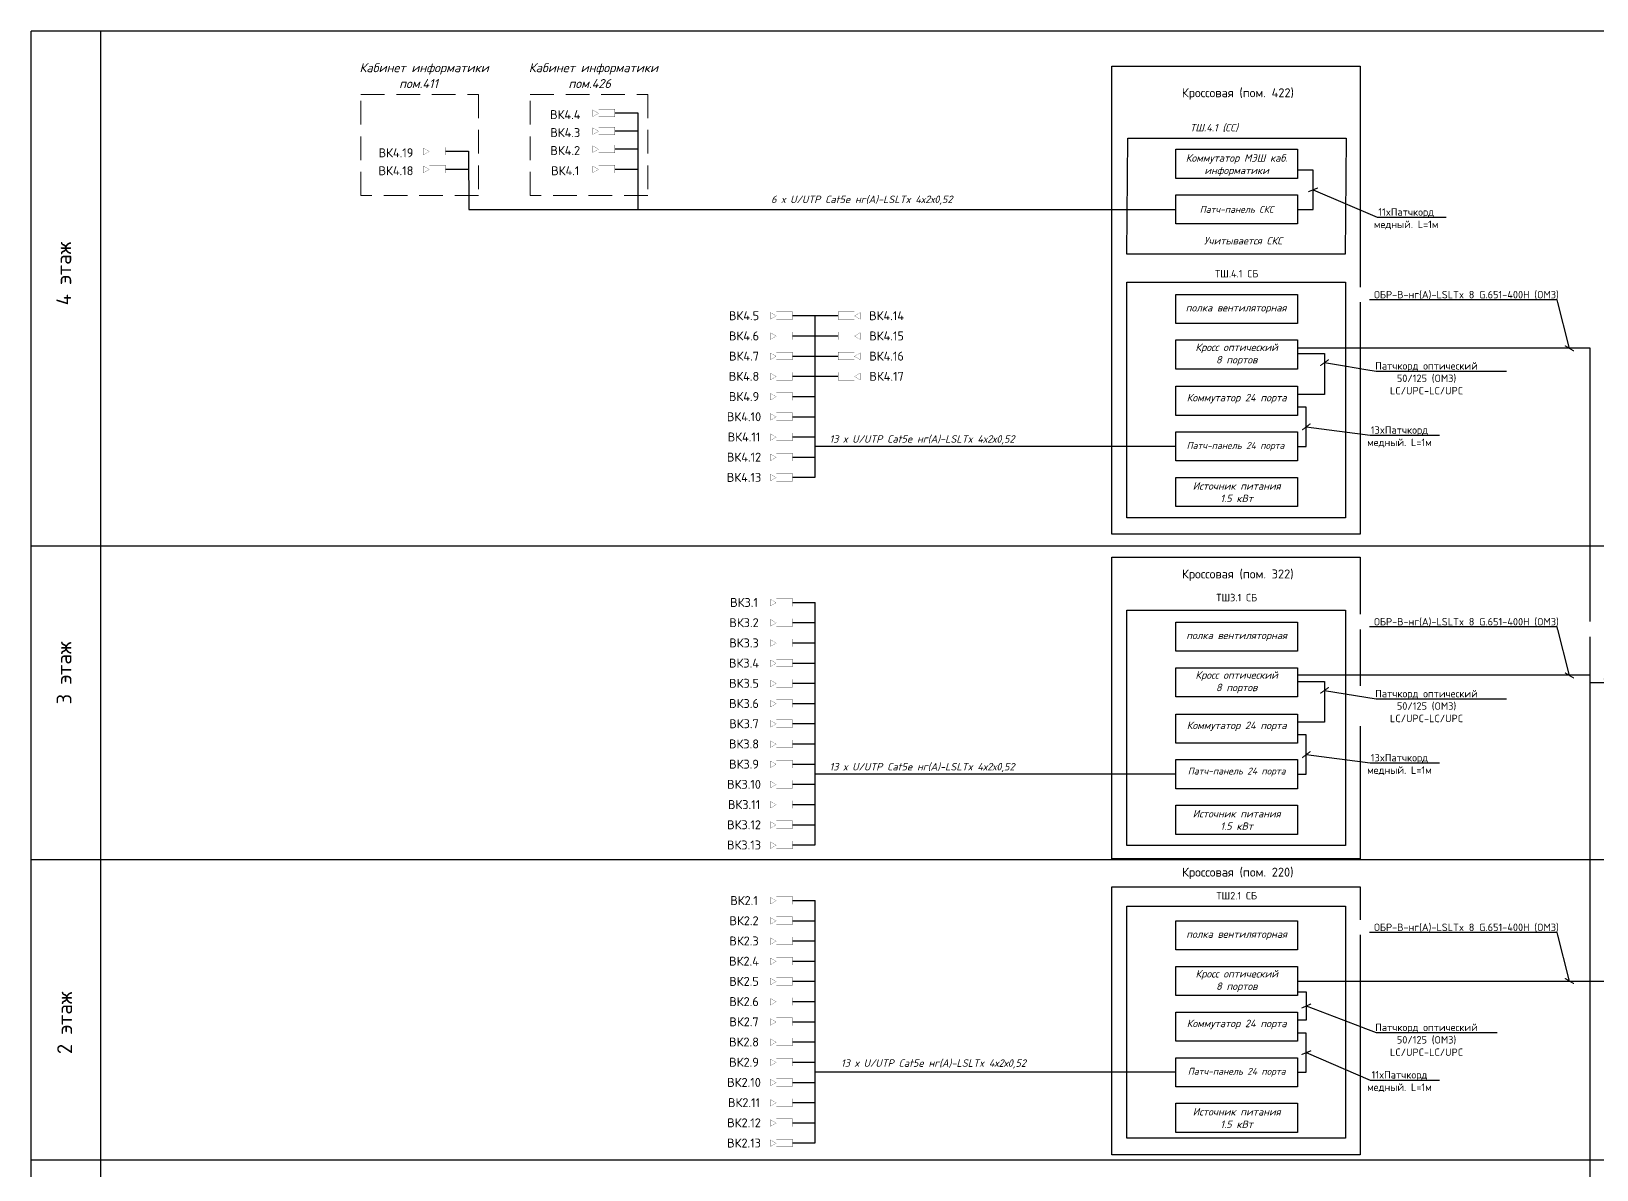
# Model space of a CAD drawing. Header units: millimetres. Extents: x -25459 to 1045457, y -66278 to 462905.
# Drawn here: x 50204 to 92212, y 6257 to 36796 of the extents above; entities that cross this region are included whole.
import ezdxf
from ezdxf import colors
from ezdxf.entities.mleader import LeaderData, LeaderLine
from ezdxf.enums import TextEntityAlignment as Align
from ezdxf.math import Vec2, Vec3

# ---------------------------------------------------------------- set-up
doc = ezdxf.new("R2010")
doc.units = ezdxf.units.MM
doc.linetypes.add('HIDDEN', pattern=[9.525, 6.35, -3.175])
doc.layers.add('ВС_Стр_Сх', color=7, linetype='Continuous')
for name, color, linetype, lineweight in [('ВС_Текст', 7, 'Continuous', 13), ('СКС', 94, 'Continuous', 30), ('шкаф СКС', 94, 'Continuous', 50), ('Шлейф СОТ', 94, 'Continuous', 30)]:
    doc.layers.add(name, color=color, linetype=linetype, lineweight=lineweight)
doc.styles.add('DEN', font='isocpeur.ttf', dxfattribs={"height": 300})
doc.styles.add('ISOCPEUR', font='isocpeui.ttf', dxfattribs={"height": 250})
doc.styles.add('KOSTY_STYLE', font='isocpeur.ttf')

# ---------------------------------------------------------------- blocks, each defined once
blk = doc.blocks.new('_ARCHTICK')
at = {"color": 0, "linetype": 'ByBlock', "const_width": 0.15}
blk.add_lwpolyline([(-0.5, -0.5), (0.5, 0.5)], dxfattribs=at)

msp = doc.modelspace()

# ---------------------------------------------------------------- linework, layer by layer
at = {"linetype": 'HIDDEN', "lineweight": 0, "ltscale": 100}
for points in [[(59050.109, 35102.667), (62202.654, 35102.667), (62202.654, 32390.667), (59050.109, 32390.667)], [(63593.371, 35102.667), (66745.916, 35102.667), (66745.916, 32390.667), (63593.371, 32390.667)]]:
    msp.add_lwpolyline(points, close=True, dxfattribs=at)
at = {"color": 5, "lineweight": 30}
for points in [[(66476.241, 34604.863), (66476.241, 32017.787)], [(61932.978, 33580.738), (61944.598, 32017.787), (80918.543, 32017.787)], [(80918.543, 25659.986), (71242.504, 25659.986)], [(80918.543, 16867.125), (71242.504, 16867.125)], [(80918.543, 8870.85), (71242.504, 8870.85)]]:
    msp.add_lwpolyline(points, dxfattribs=at)
at = {"color": 3}
for points in [[(79625.394, 33933.783), (85486.152, 33933.783), (85459.074, 30821.054), (79598.316, 30821.054)], [(79598.316, 30063.481), (85472.613, 30063.481), (85472.613, 23746.594), (79598.316, 23746.594)], [(79598.316, 21270.62), (85472.613, 21270.62), (85472.613, 14953.733), (79598.316, 14953.733)], [(79598.316, 13323.82), (85472.613, 13323.82), (85472.613, 7099.853), (79598.316, 7099.853)]]:
    msp.add_lwpolyline(points, close=True, dxfattribs=at)
for points in [[(80918.543, 33631.915), (84181.549, 33631.915), (84181.549, 32850.816), (80918.543, 32850.816)], [(80918.543, 32408.336), (84181.549, 32408.336), (84181.549, 31627.237), (80918.543, 31627.237)], [(80918.543, 29739.755), (84181.549, 29739.755), (84181.549, 28958.656), (80918.543, 28958.656)], [(80918.543, 28516.176), (84181.549, 28516.176), (84181.549, 27735.077), (80918.543, 27735.077)], [(80918.543, 27274.114), (84181.549, 27274.114), (84181.549, 26493.015), (80918.543, 26493.015)], [(80918.543, 26050.535), (84181.549, 26050.535), (84181.549, 25269.436), (80918.543, 25269.436)], [(80918.543, 24826.957), (84181.549, 24826.957), (84181.549, 24045.858), (80918.543, 24045.858)], [(80918.543, 20946.894), (84181.549, 20946.894), (84181.549, 20165.795), (80918.543, 20165.795)], [(80918.543, 19723.315), (84181.549, 19723.315), (84181.549, 18942.216), (80918.543, 18942.216)], [(80918.543, 18481.253), (84181.549, 18481.253), (84181.549, 17700.154), (80918.543, 17700.154)], [(80918.543, 17257.674), (84181.549, 17257.674), (84181.549, 16476.575), (80918.543, 16476.575)], [(80918.543, 16034.096), (84181.549, 16034.096), (84181.549, 15252.997), (80918.543, 15252.997)], [(80918.543, 12932.135), (84181.549, 12932.135), (84181.549, 12151.036), (80918.543, 12151.036)], [(80918.543, 11708.556), (84181.549, 11708.556), (84181.549, 10927.457), (80918.543, 10927.457)], [(80918.543, 10484.978), (84181.549, 10484.978), (84181.549, 9703.879), (80918.543, 9703.879)], [(80918.543, 9261.399), (84181.549, 9261.399), (84181.549, 8480.3), (80918.543, 8480.3)], [(80918.543, 8037.821), (84181.549, 8037.821), (84181.549, 7256.722), (80918.543, 7256.722)]]:
    msp.add_lwpolyline(points, close=True)
for points in [[(84181.549, 32017.787), (84600.578, 32017.787), (84600.578, 33069.212), (84181.549, 33069.212)], [(84181.549, 25659.986), (84419.26, 25659.986), (84419.26, 26711.41), (84181.549, 26711.41)], [(84181.549, 16867.125), (84419.26, 16867.125), (84419.26, 17918.55), (84181.549, 17918.55)], [(84181.549, 8870.85), (84419.26, 8870.85), (84419.26, 9922.275), (84181.549, 9922.275)]]:
    msp.add_lwpolyline(points)
at = {"color": 4, "lineweight": 25}
for points in [[(84181.549, 28308.848), (92027.889, 28308.966)], [(92027.7, 28308.966), (92028.176, -3192.011)], [(84181.549, 19533.102), (92027.889, 19533.221)], [(99973.262, 19314.28), (92027.862, 19314.284)], [(84181.549, 11318.007), (99961.141, 11318.007)]]:
    msp.add_lwpolyline(points, dxfattribs=at)
at = {"color": 92}
for points in [[(84181.549, 28148.312), (84908.087, 28148.312), (84908.087, 27055.718), (84181.549, 27055.718)], [(84181.549, 19355.451), (84908.087, 19355.451), (84908.087, 18262.857), (84181.549, 18262.857)], [(84181.549, 11029.566), (84419.26, 11029.566), (84419.26, 10266.582), (84181.549, 10266.582)]]:
    msp.add_lwpolyline(points, dxfattribs=at)
at = {"color": 251, "true_color": 0x636466}
for points in [[(79203.405, 22689.827), (85867.523, 22689.827), (85867.523, 14598), (79203.405, 14598)], [(79203.405, 13843.797), (85867.523, 13843.797), (85867.523, 6652.792), (79203.405, 6652.792)]]:
    msp.add_lwpolyline(points, close=True, dxfattribs=at)
at = {"layer": 'ВС_Стр_Сх', "color": 0, "ltscale": 500}
for points in [[(114727.297, -20610.315), (50203.949, -20610.291), (50203.949, 36796.145)], [(114727.649, 36795.715), (50203.949, 36796.145)], [(52072.913, -20610.292), (52073.295, 36796.132)], [(114727.649, 22987.713), (50203.949, 22988.143)], [(114727.559, 14572.985), (50211.715, 14573.563)], [(114727.484, 6507.786), (50203.949, 6508.347)]]:
    msp.add_lwpolyline(points, dxfattribs=at)
at = {"layer": 'шкаф СКС', "color": 94, "const_width": 5.383}
for points in [[(65426.762, 34597.238), (65271.724, 34508.282), (65271.724, 34688.736), (65426.762, 34597.238)], [(65863.917, 34709.068), (65429.303, 34709.068), (65429.303, 34500.657), (65863.917, 34500.657), (65863.917, 34709.068)], [(65426.762, 34115.257), (65271.724, 34026.301), (65271.724, 34206.754), (65426.762, 34115.257)], [(65863.917, 34227.087), (65429.303, 34227.087), (65429.303, 34018.676), (65863.917, 34018.676), (65863.917, 34227.087)], [(60883.5, 33573.113), (60728.462, 33484.157), (60728.462, 33664.61), (60883.5, 33573.113)], [(61320.655, 33684.943), (60886.041, 33684.943), (60886.041, 33476.532), (61320.655, 33476.532), (61320.655, 33684.943)], [(65426.762, 33633.275), (65271.724, 33544.319), (65271.724, 33724.773), (65426.762, 33633.275)], [(65863.917, 33745.106), (65429.303, 33745.106), (65429.303, 33536.694), (65863.917, 33536.694), (65863.917, 33745.106)], [(60883.5, 33091.131), (60728.462, 33002.175), (60728.462, 33182.629), (60883.5, 33091.131)], [(61320.655, 33202.962), (60886.041, 33202.962), (60886.041, 32994.551), (61320.655, 32994.551), (61320.655, 33202.962)], [(65426.762, 33091.131), (65271.724, 33002.175), (65271.724, 33182.629), (65426.762, 33091.131)], [(65863.917, 33202.962), (65429.303, 33202.962), (65429.303, 32994.551), (65863.917, 32994.551), (65863.917, 33202.962)]]:
    msp.add_lwpolyline(points, dxfattribs=at)
at = {"layer": 'шкаф СКС', "color": 5, "lineweight": 30}
for points in [[(65863.917, 34604.863), (66476.241, 34604.863)], [(65863.917, 34122.881), (66476.241, 34122.881)], [(65863.917, 33640.9), (66476.241, 33640.9)], [(61320.655, 33580.738), (61932.978, 33580.738)], [(61320.655, 33098.756), (61932.978, 33098.756)], [(65863.917, 33098.756), (66476.241, 33098.756)], [(70630.18, 29168.732), (71854.827, 29168.732)], [(70630.18, 28626.588), (71854.827, 28626.588)], [(70630.18, 28084.444), (71242.504, 28084.444)], [(70630.18, 28084.444), (71854.827, 28084.444)], [(70630.18, 27542.3), (71242.504, 27542.3)], [(70630.18, 27542.3), (71854.827, 27542.3)], [(70630.18, 27000.156), (71242.504, 27000.156)], [(70630.18, 26458.012), (71242.504, 26458.012)], [(70630.18, 25915.868), (71242.504, 25915.868)], [(70630.18, 25373.724), (71242.504, 25373.724)], [(70630.18, 24831.58), (71242.504, 24831.58)], [(70630.18, 21475.348), (71242.504, 21475.348)], [(70630.18, 20933.204), (71242.504, 20933.204)], [(70630.18, 20391.061), (71242.504, 20391.061)], [(70630.18, 19848.917), (71242.504, 19848.917)], [(70630.18, 19306.773), (71242.504, 19306.773)], [(70630.18, 18764.629), (71242.504, 18764.629)], [(70630.18, 18222.485), (71242.504, 18222.485)], [(70630.18, 17680.341), (71242.504, 17680.341)], [(70630.18, 17138.197), (71242.504, 17138.197)], [(70630.18, 16596.053), (71242.504, 16596.053)], [(70630.18, 16053.909), (71242.504, 16053.909)], [(70630.18, 15511.765), (71242.504, 15511.765)], [(70630.18, 14969.621), (71242.504, 14969.621)], [(70630.18, 13479.073), (71242.504, 13479.073)], [(70630.18, 12936.929), (71242.504, 12936.929)], [(70630.18, 12394.785), (71242.504, 12394.785)], [(70630.18, 11852.641), (71242.504, 11852.641)], [(70630.18, 11310.498), (71242.504, 11310.498)], [(70630.18, 10768.354), (71242.504, 10768.354)], [(70630.18, 10226.21), (71242.504, 10226.21)], [(70630.18, 9684.066), (71242.504, 9684.066)], [(70630.18, 9141.922), (71242.504, 9141.922)], [(70630.18, 8599.778), (71242.504, 8599.778)], [(70630.18, 8057.634), (71242.504, 8057.634)], [(70630.18, 7515.49), (71242.504, 7515.49)], [(70630.18, 6973.346), (71242.504, 6973.346)]]:
    msp.add_lwpolyline(points, dxfattribs=at)
at = {"layer": 'шкаф СКС', "color": 6, "lineweight": 25, "const_width": 5.383}
for points in [[(70193.025, 29161.107), (70037.987, 29072.151), (70037.987, 29252.605), (70193.025, 29161.107)], [(70630.18, 29272.937), (70195.567, 29272.937), (70195.567, 29064.526), (70630.18, 29064.526), (70630.18, 29272.937)], [(71854.827, 29272.937), (72289.441, 29272.937), (72289.441, 29064.526), (71854.827, 29064.526), (71854.827, 29272.937)], [(72291.982, 29161.107), (72447.02, 29072.151), (72447.02, 29252.605), (72291.982, 29161.107)], [(70193.025, 28618.963), (70037.987, 28530.007), (70037.987, 28710.461), (70193.025, 28618.963)], [(70630.18, 28730.793), (70195.567, 28730.793), (70195.567, 28522.382), (70630.18, 28522.382), (70630.18, 28730.793)], [(71854.827, 28730.793), (72289.441, 28730.793), (72289.441, 28522.382), (71854.827, 28522.382), (71854.827, 28730.793)], [(72291.982, 28618.963), (72447.02, 28530.007), (72447.02, 28710.461), (72291.982, 28618.963)], [(70193.025, 28076.819), (70037.987, 27987.863), (70037.987, 28168.317), (70193.025, 28076.819)], [(70630.18, 28188.649), (70195.567, 28188.649), (70195.567, 27980.238), (70630.18, 27980.238), (70630.18, 28188.649)], [(71854.827, 28188.649), (72289.441, 28188.649), (72289.441, 27980.238), (71854.827, 27980.238), (71854.827, 28188.649)], [(72291.982, 28076.819), (72447.02, 27987.863), (72447.02, 28168.317), (72291.982, 28076.819)], [(70193.025, 27534.675), (70037.987, 27445.719), (70037.987, 27626.173), (70193.025, 27534.675)], [(70630.18, 27646.506), (70195.567, 27646.506), (70195.567, 27438.094), (70630.18, 27438.094), (70630.18, 27646.506)], [(71854.827, 27646.506), (72289.441, 27646.506), (72289.441, 27438.094), (71854.827, 27438.094), (71854.827, 27646.506)], [(72291.982, 27534.675), (72447.02, 27445.719), (72447.02, 27626.173), (72291.982, 27534.675)], [(70193.025, 26992.531), (70037.987, 26903.575), (70037.987, 27084.029), (70193.025, 26992.531)], [(70630.18, 27104.362), (70195.567, 27104.362), (70195.567, 26895.95), (70630.18, 26895.95), (70630.18, 27104.362)], [(70193.025, 26450.387), (70037.987, 26361.431), (70037.987, 26541.885), (70193.025, 26450.387)], [(70630.18, 26562.218), (70195.567, 26562.218), (70195.567, 26353.806), (70630.18, 26353.806), (70630.18, 26562.218)], [(70193.025, 25908.243), (70037.987, 25819.287), (70037.987, 25999.741), (70193.025, 25908.243)], [(70630.18, 26020.074), (70195.567, 26020.074), (70195.567, 25811.663), (70630.18, 25811.663), (70630.18, 26020.074)], [(70193.025, 25366.099), (70037.987, 25277.143), (70037.987, 25457.597), (70193.025, 25366.099)], [(70630.18, 25477.93), (70195.567, 25477.93), (70195.567, 25269.519), (70630.18, 25269.519), (70630.18, 25477.93)], [(70193.025, 24823.955), (70037.987, 24734.999), (70037.987, 24915.453), (70193.025, 24823.955)], [(70630.18, 24935.786), (70195.567, 24935.786), (70195.567, 24727.375), (70630.18, 24727.375), (70630.18, 24935.786)], [(70193.025, 21467.724), (70037.987, 21378.768), (70037.987, 21559.221), (70193.025, 21467.724)], [(70630.18, 21579.554), (70195.567, 21579.554), (70195.567, 21371.143), (70630.18, 21371.143), (70630.18, 21579.554)], [(70193.025, 20925.58), (70037.987, 20836.624), (70037.987, 21017.077), (70193.025, 20925.58)], [(70630.18, 21037.41), (70195.567, 21037.41), (70195.567, 20828.999), (70630.18, 20828.999), (70630.18, 21037.41)], [(70193.025, 20383.436), (70037.987, 20294.48), (70037.987, 20474.933), (70193.025, 20383.436)], [(70630.18, 20495.266), (70195.567, 20495.266), (70195.567, 20286.855), (70630.18, 20286.855), (70630.18, 20495.266)], [(70193.025, 19841.292), (70037.987, 19752.336), (70037.987, 19932.789), (70193.025, 19841.292)], [(70630.18, 19953.122), (70195.567, 19953.122), (70195.567, 19744.711), (70630.18, 19744.711), (70630.18, 19953.122)], [(70193.025, 19299.148), (70037.987, 19210.192), (70037.987, 19390.645), (70193.025, 19299.148)], [(70630.18, 19410.978), (70195.567, 19410.978), (70195.567, 19202.567), (70630.18, 19202.567), (70630.18, 19410.978)], [(70193.025, 18757.004), (70037.987, 18668.048), (70037.987, 18848.501), (70193.025, 18757.004)], [(70630.18, 18868.834), (70195.567, 18868.834), (70195.567, 18660.423), (70630.18, 18660.423), (70630.18, 18868.834)], [(70193.025, 18214.86), (70037.987, 18125.904), (70037.987, 18306.358), (70193.025, 18214.86)], [(70630.18, 18326.69), (70195.567, 18326.69), (70195.567, 18118.279), (70630.18, 18118.279), (70630.18, 18326.69)], [(70193.025, 17672.716), (70037.987, 17583.76), (70037.987, 17764.214), (70193.025, 17672.716)], [(70630.18, 17784.546), (70195.567, 17784.546), (70195.567, 17576.135), (70630.18, 17576.135), (70630.18, 17784.546)], [(70193.025, 17130.572), (70037.987, 17041.616), (70037.987, 17222.07), (70193.025, 17130.572)], [(70630.18, 17242.402), (70195.567, 17242.402), (70195.567, 17033.991), (70630.18, 17033.991), (70630.18, 17242.402)], [(70193.025, 16588.428), (70037.987, 16499.472), (70037.987, 16679.926), (70193.025, 16588.428)], [(70630.18, 16700.259), (70195.567, 16700.259), (70195.567, 16491.847), (70630.18, 16491.847), (70630.18, 16700.259)], [(70193.025, 16046.284), (70037.987, 15957.328), (70037.987, 16137.782), (70193.025, 16046.284)], [(70630.18, 16158.115), (70195.567, 16158.115), (70195.567, 15949.703), (70630.18, 15949.703), (70630.18, 16158.115)], [(70193.025, 15504.14), (70037.987, 15415.184), (70037.987, 15595.638), (70193.025, 15504.14)], [(70630.18, 15615.971), (70195.567, 15615.971), (70195.567, 15407.559), (70630.18, 15407.559), (70630.18, 15615.971)], [(70193.025, 14961.996), (70037.987, 14873.04), (70037.987, 15053.494), (70193.025, 14961.996)], [(70630.18, 15073.827), (70195.567, 15073.827), (70195.567, 14865.416), (70630.18, 14865.416), (70630.18, 15073.827)], [(70193.025, 13471.448), (70037.987, 13382.492), (70037.987, 13562.946), (70193.025, 13471.448)], [(70630.18, 13583.279), (70195.567, 13583.279), (70195.567, 13374.868), (70630.18, 13374.868), (70630.18, 13583.279)], [(70193.025, 12929.305), (70037.987, 12840.349), (70037.987, 13020.802), (70193.025, 12929.305)], [(70630.18, 13041.135), (70195.567, 13041.135), (70195.567, 12832.724), (70630.18, 12832.724), (70630.18, 13041.135)], [(70193.025, 12387.161), (70037.987, 12298.205), (70037.987, 12478.658), (70193.025, 12387.161)], [(70630.18, 12498.991), (70195.567, 12498.991), (70195.567, 12290.58), (70630.18, 12290.58), (70630.18, 12498.991)], [(70193.025, 11845.017), (70037.987, 11756.061), (70037.987, 11936.514), (70193.025, 11845.017)], [(70630.18, 11956.847), (70195.567, 11956.847), (70195.567, 11748.436), (70630.18, 11748.436), (70630.18, 11956.847)], [(70193.025, 11302.873), (70037.987, 11213.917), (70037.987, 11394.37), (70193.025, 11302.873)], [(70630.18, 11414.703), (70195.567, 11414.703), (70195.567, 11206.292), (70630.18, 11206.292), (70630.18, 11414.703)], [(70193.025, 10760.729), (70037.987, 10671.773), (70037.987, 10852.226), (70193.025, 10760.729)], [(70630.18, 10872.559), (70195.567, 10872.559), (70195.567, 10664.148), (70630.18, 10664.148), (70630.18, 10872.559)], [(70193.025, 10218.585), (70037.987, 10129.629), (70037.987, 10310.082), (70193.025, 10218.585)], [(70630.18, 10330.415), (70195.567, 10330.415), (70195.567, 10122.004), (70630.18, 10122.004), (70630.18, 10330.415)], [(70193.025, 9676.441), (70037.987, 9587.485), (70037.987, 9767.939), (70193.025, 9676.441)], [(70630.18, 9788.271), (70195.567, 9788.271), (70195.567, 9579.86), (70630.18, 9579.86), (70630.18, 9788.271)], [(70630.18, 9246.127), (70195.567, 9246.127), (70195.567, 9037.716), (70630.18, 9037.716), (70630.18, 9246.127)], [(70193.025, 9134.297), (70037.987, 9045.341), (70037.987, 9225.795), (70193.025, 9134.297)], [(70193.025, 8592.153), (70037.987, 8503.197), (70037.987, 8683.651), (70193.025, 8592.153)], [(70630.18, 8703.983), (70195.567, 8703.983), (70195.567, 8495.572), (70630.18, 8495.572), (70630.18, 8703.983)], [(70193.025, 8050.009), (70037.987, 7961.053), (70037.987, 8141.507), (70193.025, 8050.009)], [(70630.18, 8161.839), (70195.567, 8161.839), (70195.567, 7953.428), (70630.18, 7953.428), (70630.18, 8161.839)], [(70193.025, 7507.865), (70037.987, 7418.909), (70037.987, 7599.363), (70193.025, 7507.865)], [(70630.18, 7619.696), (70195.567, 7619.696), (70195.567, 7411.284), (70630.18, 7411.284), (70630.18, 7619.696)], [(70193.025, 6965.721), (70037.987, 6876.765), (70037.987, 7057.219), (70193.025, 6965.721)], [(70630.18, 7077.552), (70195.567, 7077.552), (70195.567, 6869.14), (70630.18, 6869.14), (70630.18, 7077.552)]]:
    msp.add_lwpolyline(points, dxfattribs=at)
at = {"layer": 'Шлейф СОТ', "color": 5, "lineweight": 30, "ltscale": 100}
for points in [[(71242.504, 24831.58), (71242.504, 29168.732)], [(71242.504, 14969.621), (71242.504, 21475.348)], [(71242.504, 6973.346), (71242.504, 13479.073)]]:
    msp.add_lwpolyline(points, dxfattribs=at)

# ---------------------------------------------------------------- texts
at = {"style": 'DEN'}
for s, p in [('Кроссовая (пом. 422)', (82582.523, 35147.775)), ('Кроссовая (пом. 322)', (82579.202, 22238.479)), ('Кроссовая (пом. 220)', (82579.202, 14239.038))]:
    msp.add_text(s, height=240, dxfattribs=at).set_placement(p, align=Align.MIDDLE_CENTER)
at = {"char_height": 200, "attachment_point": 5}
for s, insert, width, style in [('ТШ.4.1 (СС)', (81942.984, 34203.089), 3263.00601, 'ISOCPEUR'), ('Коммутатор МЭШ каб. информатики', (82550.046, 33204.472), 3200, 'ISOCPEUR'), ('{\\H0.92x;Патч-панель СКС}', (82550.046, 32017.787), 3200, 'ISOCPEUR'), ('Учитывается СКС', (82722.816, 31177.118), 5034.87777, 'ISOCPEUR'), ('ТШ.4.1 СБ', (82550.046, 30293.793), 3263.00601, 'DEN'), ('полка вентиляторная', (82534.294, 29352.924), 3231.50301, 'ISOCPEUR'), ('Кросс оптический \\P8 портов ', (82550.046, 28125.627), 3200, 'ISOCPEUR'), ('Коммутатор {\\C7;24 порта}', (82550.046, 26941.824), 3200, 'ISOCPEUR'), ('{\\H0.92x;\\C0;Патч-панель 24 порта}', (82518.543, 25659.986), 3200, 'ISOCPEUR'), ('Источник питания \\P1.5 кВт', (82550.046, 24431.682), 3200, 'ISOCPEUR'), ('ТШ3.1 СБ', (82550.046, 21604.695), 3263.00601, 'DEN'), ('полка вентиляторная', (82550.046, 20563.782), 3200, 'ISOCPEUR'), ('Кросс оптический \\P8 портов ', (82550.046, 19332.766), 3200, 'ISOCPEUR'), ('Коммутатор {\\C7;24 порта}', (82550.046, 18148.964), 3200, 'ISOCPEUR'), ('{\\H0.92x;\\C0;Патч-панель 24 порта}', (82550.046, 16925.385), 3200, 'ISOCPEUR'), ('Источник питания \\P1.5 кВт', (82550.046, 15638.821), 3200, 'ISOCPEUR'), ('ТШ2.1 СБ', (82550.046, 13605.255), 3263.00601, 'DEN'), ('полка вентиляторная', (82550.046, 12549.023), 3200, 'ISOCPEUR'), ('Кросс оптический \\P8 портов ', (82553.142, 11318.007), 3256.81259, 'ISOCPEUR'), ('Коммутатор {\\C7;24 порта}', (82550.046, 10152.689), 3200, 'ISOCPEUR'), ('{\\H0.92x;\\C0;Патч-панель 24 порта}', (82550.046, 8870.85), 3263.00601, 'ISOCPEUR'), ('Источник питания \\P1.5 кВт', (82550.046, 7642.546), 3200, 'ISOCPEUR')]:
    msp.add_mtext(s, dxfattribs=dict(at, insert=insert, width=width, style=style))
at = {"layer": 'ВС_Текст', "char_height": 400, "width": 11200, "attachment_point": 4, "rotation": 90, "style": 'KOSTY_STYLE'}
for s, insert in [('4 этаж', (51074.044, 29445.642)), ('3 этаж', (51081.811, 18739.123)), ('2 этаж', (51099.509, 9356.82))]:
    msp.add_mtext(s, dxfattribs=dict(at, insert=insert))
at = {"layer": 'СКС', "color": 7, "lineweight": 25, "style": 'ISOCPEUR'}
for s, height, p in [('Кабинет информатики', 240, (59011.185, 35699.274)), ('Кабинет информатики', 240, (63554.448, 35699.274)), ('пом.411', 240, (60075.185, 35275.274)), ('пом.426', 240, (64618.448, 35275.274)), ('6 х U/UTP Cat5e нг(А)-LSLTx 4х2х0,52', 200, (70055.836, 32188.045)), ('13 х U/UTP Cat5e нг(А)-LSLTx 4х2х0,52', 200, (71624.024, 25759.842)), ('13 х U/UTP Cat5e нг(А)-LSLTx 4х2х0,52', 200, (71624.024, 16966.982)), ('13 х U/UTP Cat5e нг(А)-LSLTx 4х2х0,52', 200, (71930.781, 9015.784))]:
    msp.add_text(s, height=height, dxfattribs=at).set_placement(p)
at = {"layer": 'шкаф СКС', "color": 7, "lineweight": 25, "char_height": 240, "attachment_point": 5, "style": 'KOSTY_STYLE'}
for s, insert, width in [('ВК4.4', (64533.047, 34561.253), 1302.85334), ('ВК4.3', (64533.047, 34079.271), 1302.85334), ('ВК4.19', (59989.785, 33537.127), 1302.85334), ('ВК4.2', (64533.047, 33597.29), 1302.85334), ('ВК4.18', (59989.785, 33055.146), 1302.85334), ('ВК4.1', (64533.047, 33055.146), 1302.85334), ('ВК4.5', (69329.776, 29166.295), 1316.2579), ('ВК4.14', (73155.232, 29166.295), 1302.85334), ('ВК4.6', (69329.776, 28624.151), 1302.85334), ('ВК4.15', (73155.232, 28624.151), 1302.85334), ('ВК4.7', (69329.776, 28082.007), 1302.85334), ('ВК4.16', (73155.232, 28082.007), 1302.85334), ('ВК4.8', (69329.776, 27539.863), 1302.85334), ('ВК4.17', (73155.232, 27539.863), 1302.85334), ('ВК4.9', (69329.776, 26997.719), 1302.85334), ('ВК4.10', (69329.776, 26455.575), 1302.85334), ('ВК4.11', (69329.776, 25913.431), 1302.85334), ('ВК4.12', (69329.776, 25371.287), 1302.85334), ('ВК4.13', (69329.776, 24829.143), 1302.85334), ('ВК3.1', (69329.776, 21472.911), 1302.85334), ('ВК3.2', (69329.776, 20930.768), 1302.85334), ('ВК3.3', (69329.776, 20388.624), 1302.85334), ('ВК3.4', (69329.776, 19846.48), 1302.85334), ('ВК3.5', (69329.776, 19304.336), 1302.85334), ('ВК3.6', (69329.776, 18762.192), 1302.85334), ('ВК3.7', (69329.776, 18220.048), 1302.85334), ('ВК3.8', (69329.776, 17677.904), 1302.85334), ('ВК3.9', (69329.776, 17135.76), 1302.85334), ('ВК3.10', (69329.776, 16593.616), 1302.85334), ('ВК3.11', (69329.776, 16051.472), 1302.85334), ('ВК3.12', (69329.776, 15509.328), 1302.85334), ('ВК3.13', (69329.776, 14967.184), 1302.85334), ('ВК2.1', (69329.776, 13476.636), 1302.85334), ('ВК2.2', (69329.776, 12934.492), 1302.85334), ('ВК2.3', (69329.776, 12392.348), 1302.85334), ('ВК2.4', (69329.776, 11850.205), 1302.85334), ('ВК2.5', (69329.776, 11308.061), 1302.85334), ('ВК2.6', (69329.776, 10765.917), 1302.85334), ('ВК2.7', (69329.776, 10223.773), 1302.85334), ('ВК2.8', (69329.776, 9681.629), 1302.85334), ('ВК2.9', (69329.776, 9139.485), 1302.85334), ('ВК2.10', (69329.776, 8597.341), 1302.85334), ('ВК2.11', (69329.776, 8055.197), 1302.85334), ('ВК2.12', (69329.776, 7513.053), 1302.85334), ('ВК2.13', (69329.776, 6970.909), 1302.85334)]:
    msp.add_mtext(s, dxfattribs=dict(at, insert=insert, width=width))

# ---------------------------------------------------------------- leaders
at = {"color": 7}
ml = msp.add_multileader_mtext('Standard', dxfattribs=at)
ml.set_content('\\A1;11xПатчкорд \\P\\pxqc;медный. L=1м', color=7, style='DEN')
ml.set_leader_properties()
ml.set_arrow_properties(name='ARCHTICK')
ml.build(insert=Vec2(0, 0))
ml.multileader.update_dxf_attribs({"has_dogleg": 0, "text_left_attachment_type": 6, "text_right_attachment_type": 6, "dogleg_length": 172.052, "arrow_head_size": 200})
ctx = ml.context
ctx.base_point, ctx.char_height, ctx.arrow_head_size, ctx.landing_gap_size, ctx.plane_origin = Vec3(86317.926, 31809.328), 200, 200, 1.6, Vec3(89063.572, 31356.307)
ctx.left_attachment, ctx.right_attachment, ctx.text_align_type = 6, 6, 1
notes = []
notes.append((ctx, [(0, (1, 1, 0), (86180.284, 31809.328), (1, 0), 137.642, [(1, [(84600.578, 32543.499)], 0, [])])]))
ctx.mtext.insert, ctx.mtext.width, ctx.mtext.alignment, ctx.mtext.flow_direction = Vec3(87099.526, 32049.328), 2657.94345, 2, 5
ml = msp.add_multileader_mtext('Standard', dxfattribs=at)
ml.set_content('\\A1;13xПатчкорд \\Pмедный. L=1м', color=7, style='DEN')
ml.set_leader_properties()
ml.set_arrow_properties(name='ARCHTICK')
ml.build(insert=Vec2(0, 0))
ml.multileader.update_dxf_attribs({"has_dogleg": 0, "text_left_attachment_type": 6, "text_right_attachment_type": 6, "dogleg_length": 172.052, "arrow_head_size": 200})
ctx = ml.context
ctx.base_point, ctx.char_height, ctx.arrow_head_size, ctx.landing_gap_size, ctx.plane_origin = Vec3(86136.607, 25961.439), 200, 200, 1.6, Vec3(88882.253, 24998.506)
ctx.left_attachment, ctx.right_attachment, ctx.text_align_type = 6, 6, 1
notes.append((ctx, [(0, (1, 1, 0), (85998.965, 25961.439), (1, 0), 137.642, [(1, [(84419.26, 26185.698)], 0, [])])]))
ctx.mtext.insert, ctx.mtext.width, ctx.mtext.alignment, ctx.mtext.flow_direction = Vec3(86918.207, 26201.439), 2657.94345, 2, 5
ml = msp.add_multileader_mtext('Standard', dxfattribs=at)
ml.set_content('\\A1;13xПатчкорд \\Pмедный. L=1м', color=7, style='DEN')
ml.set_leader_properties()
ml.set_arrow_properties(name='ARCHTICK')
ml.build(insert=Vec2(0, 0))
ml.multileader.update_dxf_attribs({"has_dogleg": 0, "text_left_attachment_type": 6, "text_right_attachment_type": 6, "dogleg_length": 172.052, "arrow_head_size": 200})
ctx = ml.context
ctx.base_point, ctx.char_height, ctx.arrow_head_size, ctx.landing_gap_size, ctx.plane_origin = Vec3(86136.607, 17168.579), 200, 200, 1.6, Vec3(88882.253, 16205.645)
ctx.left_attachment, ctx.right_attachment, ctx.text_align_type = 6, 6, 1
notes.append((ctx, [(0, (1, 1, 0), (85998.965, 17168.579), (1, 0), 137.642, [(1, [(84419.26, 17392.837)], 0, [])])]))
ctx.mtext.insert, ctx.mtext.width, ctx.mtext.alignment, ctx.mtext.flow_direction = Vec3(86918.207, 17408.579), 2657.94345, 2, 5
ml = msp.add_multileader_mtext('Standard', dxfattribs=at)
ml.set_content('\\A1;11xПатчкорд \\P\\pxqc;медный. L=1м', color=7, style='DEN')
ml.set_leader_properties()
ml.set_arrow_properties(name='ARCHTICK')
ml.build(insert=Vec2(0, 0))
ml.multileader.update_dxf_attribs({"has_dogleg": 0, "text_left_attachment_type": 6, "text_right_attachment_type": 6, "dogleg_length": 172.052, "arrow_head_size": 200})
ctx = ml.context
ctx.base_point, ctx.char_height, ctx.arrow_head_size, ctx.landing_gap_size, ctx.plane_origin = Vec3(86136.607, 8662.391), 200, 200, 1.6, Vec3(88882.253, 8209.37)
ctx.left_attachment, ctx.right_attachment, ctx.text_align_type = 6, 6, 1
notes.append((ctx, [(0, (1, 1, 0), (85998.965, 8662.391), (1, 0), 137.642, [(1, [(84419.26, 9396.562)], 0, [])])]))
ctx.mtext.insert, ctx.mtext.width, ctx.mtext.alignment, ctx.mtext.flow_direction = Vec3(86918.207, 8902.391), 2657.94345, 2, 5
for ctx, leaders in notes:
    for number, flags, end, landing, length, lines in leaders:
        leader = LeaderData()
        leader.index, (leader.has_last_leader_line, leader.has_dogleg_vector, leader.attachment_direction) = number, flags
        leader.last_leader_point, leader.dogleg_vector, leader.dogleg_length = Vec3(end), Vec3(landing), length
        for number, points, colour, breaks in lines:
            line = LeaderLine()
            line.index, line.vertices, line.color, line.breaks = number, Vec3.list(points), colors.encode_raw_color(colour), breaks
            leader.lines.append(line)
        ctx.leaders.append(leader)

# ---------------------------------------------------------------- next in the draw order: leaders
ml = msp.add_multileader_mtext('Standard', dxfattribs=at)
ml.set_content('\\A1;Патчкорд {\\A0;\\C256;оптический 50/125 (OM3) LC/UPC-LC/UPC}', color=7, style='DEN')
ml.set_leader_properties()
ml.set_arrow_properties(name='ARCHTICK')
ml.build(insert=Vec2(0, 0))
ml.multileader.update_dxf_attribs({"has_dogleg": 0, "text_left_attachment_type": 6, "text_right_attachment_type": 6, "dogleg_length": 172.052, "arrow_head_size": 200})
ctx = ml.context
ctx.base_point, ctx.char_height, ctx.arrow_head_size, ctx.landing_gap_size, ctx.plane_origin = Vec3(86293.758, 27681.107, 0), 200, 200, 1.6, Vec3(89039.404, 25502.836, 0)
ctx.left_attachment, ctx.right_attachment, ctx.text_align_type = 6, 6, 1
notes = []
notes.append((ctx, [(0, (1, 1, 0), (86156.116, 27681.107, 0), (1, 0), 137.642, [(1, [(84908.087, 27907.997, 0)], 0, [])])]))
ctx.mtext.insert, ctx.mtext.width, ctx.mtext.alignment, ctx.mtext.flow_direction = Vec3(87645.358, 27921.107, 0), 3462.53639, 2, 5
ctx.mtext.has_bg_fill, ctx.mtext.bg_color, ctx.mtext.bg_scale_factor, ctx.mtext.bg_transparency, ctx.mtext.use_window_bg_color = 1, -1027028792, 1.5, 0, 1
ml = msp.add_multileader_mtext('Standard', dxfattribs=at)
ml.set_content('{\\C256;ОБР-В-нг(А)-LSLTx 8 G.651-400H (OM3)}', color=7, style='DEN')
ml.set_leader_properties()
ml.set_arrow_properties(name='ARCHTICK')
ml.build(insert=Vec2(0, 0))
ml.multileader.update_dxf_attribs({"has_dogleg": 0, "text_left_attachment_type": 6, "text_right_attachment_type": 6, "dogleg_length": 172.052, "arrow_head_size": 200})
ctx = ml.context
ctx.base_point, ctx.char_height, ctx.arrow_head_size, ctx.landing_gap_size, ctx.plane_origin = Vec3(92812.244, 20615.385), 200, 200, 1.6, Vec3(91602.406, 19065.552)
ctx.left_attachment, ctx.right_attachment, ctx.text_align_type = 6, 6, 1
notes.append((ctx, [(1, (1, 1, 0), (92674.602, 20615.385), (1, 0), 137.642, [(1, [(92479.986, 19314.283)], 0, [])])]))
ctx.mtext.insert, ctx.mtext.width, ctx.mtext.alignment, ctx.mtext.flow_direction = Vec3(95243.844, 20855.385), 7533.30822, 2, 5
ctx.mtext.has_bg_fill, ctx.mtext.bg_color, ctx.mtext.bg_scale_factor, ctx.mtext.bg_transparency, ctx.mtext.use_window_bg_color = 1, -1027028792, 1.5, 0, 1
ml = msp.add_multileader_mtext('Standard', dxfattribs=at)
ml.set_content('\\A1;Патчкорд {\\A0;\\C256;оптический 50/125 (OM3) LC/UPC-LC/UPC}', color=7, style='DEN')
ml.set_leader_properties()
ml.set_arrow_properties(name='ARCHTICK')
ml.build(insert=Vec2(0, 0))
ml.multileader.update_dxf_attribs({"has_dogleg": 0, "text_left_attachment_type": 6, "text_right_attachment_type": 6, "dogleg_length": 172.052, "arrow_head_size": 200})
ctx = ml.context
ctx.base_point, ctx.char_height, ctx.arrow_head_size, ctx.landing_gap_size, ctx.plane_origin = Vec3(86293.758, 18888.246, 0), 200, 200, 1.6, Vec3(89039.404, 16709.975, 0)
ctx.left_attachment, ctx.right_attachment, ctx.text_align_type = 6, 6, 1
notes.append((ctx, [(0, (1, 1, 0), (86156.116, 18888.246, 0), (1, 0), 137.642, [(1, [(84908.087, 19115.137, 0)], 0, [])])]))
ctx.mtext.insert, ctx.mtext.width, ctx.mtext.alignment, ctx.mtext.flow_direction = Vec3(87645.358, 19128.246, 0), 3462.53639, 2, 5
ctx.mtext.has_bg_fill, ctx.mtext.bg_color, ctx.mtext.bg_scale_factor, ctx.mtext.bg_transparency, ctx.mtext.use_window_bg_color = 1, -1027028792, 1.5, 0, 1
ml = msp.add_multileader_mtext('Standard', dxfattribs=at)
ml.set_content('{\\C256;ОБР-В-нг(А)-LSLTx 8 G.651-400H (OM3)}', color=7, style='DEN')
ml.set_leader_properties()
ml.set_arrow_properties(name='ARCHTICK')
ml.build(insert=Vec2(0, 0))
ml.multileader.update_dxf_attribs({"has_dogleg": 0, "text_left_attachment_type": 6, "text_right_attachment_type": 6, "dogleg_length": 172.052, "arrow_head_size": 200})
ctx = ml.context
ctx.base_point, ctx.char_height, ctx.arrow_head_size, ctx.landing_gap_size, ctx.plane_origin = Vec3(86284.353, 12619.109), 200, 200, 1.6, Vec3(91616.847, 11069.276)
ctx.left_attachment, ctx.right_attachment, ctx.text_align_type = 6, 6, 1
notes.append((ctx, [(1, (1, 1, 0), (91285.195, 12619.109), (-1, 0), 137.642, [(1, [(91479.812, 11318.007)], 0, [])])]))
ctx.mtext.insert, ctx.mtext.width, ctx.mtext.alignment, ctx.mtext.flow_direction = Vec3(88715.953, 12859.109), 5595.86036, 2, 5
ctx.mtext.has_bg_fill, ctx.mtext.bg_color, ctx.mtext.bg_scale_factor, ctx.mtext.bg_transparency, ctx.mtext.use_window_bg_color = 1, -1027028792, 1.5, 0, 1
ml = msp.add_multileader_mtext('Standard', dxfattribs=at)
ml.set_content('\\A1;Патчкорд {\\A0;\\C256;оптический 50/125 (OM3) LC/UPC-LC/UPC}', color=7, style='DEN')
ml.set_leader_properties()
ml.set_arrow_properties(name='ARCHTICK')
ml.build(insert=Vec2(0, 0))
ml.multileader.update_dxf_attribs({"has_dogleg": 0, "text_left_attachment_type": 6, "text_right_attachment_type": 6, "dogleg_length": 172.052, "arrow_head_size": 200})
ctx = ml.context
ctx.base_point, ctx.char_height, ctx.arrow_head_size, ctx.landing_gap_size, ctx.plane_origin = Vec3(86293.758, 9934.024, 0), 200, 200, 1.6, Vec3(89039.404, 8653.362, 0)
ctx.left_attachment, ctx.right_attachment, ctx.text_align_type = 6, 6, 1
notes.append((ctx, [(0, (1, 1, 0), (86156.116, 9934.024, 0), (1, 0), 137.642, [(1, [(84419.26, 10648.074, 0)], 0, [])])]))
ctx.mtext.insert, ctx.mtext.width, ctx.mtext.alignment, ctx.mtext.flow_direction = Vec3(87645.358, 10174.024, 0), 3212.62166, 2, 5
ctx.mtext.has_bg_fill, ctx.mtext.bg_color, ctx.mtext.bg_scale_factor, ctx.mtext.bg_transparency, ctx.mtext.use_window_bg_color = 1, -1027028792, 1.5, 0, 1
for ctx, leaders in notes:
    for number, flags, end, landing, length, lines in leaders:
        leader = LeaderData()
        leader.index, (leader.has_last_leader_line, leader.has_dogleg_vector, leader.attachment_direction) = number, flags
        leader.last_leader_point, leader.dogleg_vector, leader.dogleg_length = Vec3(end), Vec3(landing), length
        for number, points, colour, breaks in lines:
            line = LeaderLine()
            line.index, line.vertices, line.color, line.breaks = number, Vec3.list(points), colors.encode_raw_color(colour), breaks
            leader.lines.append(line)
        ctx.leaders.append(leader)

# ---------------------------------------------------------------- next in the draw order: linework, layer by layer
at = {"color": 251, "true_color": 0x636466}
msp.add_lwpolyline([(79203.405, 35862.395), (85867.523, 35862.395), (85867.523, 23301.555), (79203.405, 23301.555)], close=True, dxfattribs=at)

# ---------------------------------------------------------------- next in the draw order: leaders
at = {"color": 7}
ml = msp.add_multileader_mtext('Standard', dxfattribs=at)
ml.set_content('{\\C256;ОБР-В-нг(А)-LSLTx 8 G.651-400H (OM3)}', color=7, style='DEN')
ml.set_leader_properties()
ml.set_arrow_properties(name='ARCHTICK')
ml.build(insert=Vec2(0, 0))
ml.multileader.update_dxf_attribs({"has_dogleg": 0, "text_left_attachment_type": 6, "text_right_attachment_type": 6, "dogleg_length": 172.052, "arrow_head_size": 200})
ctx = ml.context
ctx.base_point, ctx.char_height, ctx.arrow_head_size, ctx.landing_gap_size, ctx.plane_origin = Vec3(86284.353, 20816.016), 200, 200, 1.6, Vec3(91616.847, 19266.183)
ctx.left_attachment, ctx.right_attachment, ctx.text_align_type = 6, 6, 1
notes = []
notes.append((ctx, [(1, (1, 1, 0), (91285.195, 20816.016), (-1, 0), 137.642, [(1, [(91479.812, 19514.914)], 0, [])])]))
ctx.mtext.insert, ctx.mtext.width, ctx.mtext.alignment, ctx.mtext.flow_direction = Vec3(88715.953, 21056.016), 5595.86036, 2, 5
ctx.mtext.has_bg_fill, ctx.mtext.bg_color, ctx.mtext.bg_scale_factor, ctx.mtext.bg_transparency, ctx.mtext.use_window_bg_color = 1, -1027028792, 1.5, 0, 1
for ctx, leaders in notes:
    for number, flags, end, landing, length, lines in leaders:
        leader = LeaderData()
        leader.index, (leader.has_last_leader_line, leader.has_dogleg_vector, leader.attachment_direction) = number, flags
        leader.last_leader_point, leader.dogleg_vector, leader.dogleg_length = Vec3(end), Vec3(landing), length
        for number, points, colour, breaks in lines:
            line = LeaderLine()
            line.index, line.vertices, line.color, line.breaks = number, Vec3.list(points), colors.encode_raw_color(colour), breaks
            leader.lines.append(line)
        ctx.leaders.append(leader)

# ---------------------------------------------------------------- next in the draw order: leaders
ml = msp.add_multileader_mtext('Standard', dxfattribs=at)
ml.set_content('{\\C256;ОБР-В-нг(А)-LSLTx 8 G.651-400H (OM3)}', color=7, style='DEN')
ml.set_leader_properties()
ml.set_arrow_properties(name='ARCHTICK')
ml.build(insert=Vec2(0, 0))
ml.multileader.update_dxf_attribs({"has_dogleg": 0, "text_left_attachment_type": 6, "text_right_attachment_type": 6, "dogleg_length": 172.052, "arrow_head_size": 200})
ctx = ml.context
ctx.base_point, ctx.char_height, ctx.arrow_head_size, ctx.landing_gap_size, ctx.plane_origin = Vec3(86284.114, 29591.762), 200, 200, 1.6, Vec3(91616.608, 28041.928)
ctx.left_attachment, ctx.right_attachment, ctx.text_align_type = 6, 6, 1
notes = []
notes.append((ctx, [(1, (1, 1, 0), (91284.956, 29591.762), (-1, 0), 137.642, [(1, [(91479.572, 28290.659)], 0, [])])]))
ctx.mtext.insert, ctx.mtext.width, ctx.mtext.alignment, ctx.mtext.flow_direction = Vec3(88715.714, 29831.762), 5595.86036, 2, 5
ctx.mtext.has_bg_fill, ctx.mtext.bg_color, ctx.mtext.bg_scale_factor, ctx.mtext.bg_transparency, ctx.mtext.use_window_bg_color = 1, -1027028792, 1.5, 0, 1
for ctx, leaders in notes:
    for number, flags, end, landing, length, lines in leaders:
        leader = LeaderData()
        leader.index, (leader.has_last_leader_line, leader.has_dogleg_vector, leader.attachment_direction) = number, flags
        leader.last_leader_point, leader.dogleg_vector, leader.dogleg_length = Vec3(end), Vec3(landing), length
        for number, points, colour, breaks in lines:
            line = LeaderLine()
            line.index, line.vertices, line.color, line.breaks = number, Vec3.list(points), colors.encode_raw_color(colour), breaks
            leader.lines.append(line)
        ctx.leaders.append(leader)

doc.saveas('drawing.dxf')
